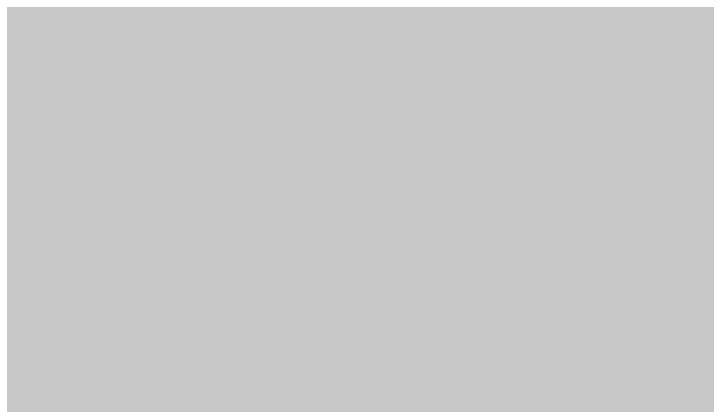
# Model space of a CAD drawing. Header units: metres. Extents: x 8 to 2416, y -346 to 476.
# Drawn here: x 133.4835 to 133.6694, y -96.4388 to -96.3341 of the extents above; entities that cross this region are included whole.
import ezdxf

# ---------------------------------------------------------------- set-up
doc = ezdxf.new("R2010")
doc.units = ezdxf.units.M
doc.layers.add('PLAFON', color=253, linetype='Continuous', lineweight=5)

msp = doc.modelspace()

# ---------------------------------------------------------------- hatches: boundary and pattern name
at = {"layer": 'PLAFON', "transparency": 33554477}
h = msp.add_hatch(color=256, dxfattribs=at)
h.dxf.hatch_style = 1
edge = h.paths.add_edge_path()
edge.add_line((131.78707, -98.83004), (133.86704, -98.83004))
edge.add_arc((133.83983, -98.75773), 0.07726, 290.6182, 358.2823)
edge.add_line((133.91707, -98.76004), (133.91707, -97.00004))
edge.add_arc((133.8388, -97.00879), 0.07876, 6.375, 89.0316)
edge.add_line((133.84013, -96.93004), (131.78707, -96.93004))
edge.add_arc((131.78707, -97.00004), 0.07, 90, 180)
edge.add_line((131.71707, -97.00004), (131.71707, -98.76004))
edge.add_arc((131.78707, -98.76004), 0.07, 180, 270)
edge = h.paths.add_edge_path(flags=17)
edge.add_arc((131.78707, -97.00004), 0.07, 90, 180, ccw=False)
edge.add_arc((131.78707, -97.00004), 0.07, 90, 180)
edge = h.paths.add_edge_path(flags=17)
edge.add_arc((131.78707, -98.76004), 0.07, 180, 270)
edge.add_arc((131.78707, -98.76004), 0.07, 180, 270)
edge = h.paths.add_edge_path(flags=17)
edge.add_line((133.84013, -96.93004), (131.78707, -96.93004))
edge.add_line((133.84013, -96.93004), (131.78707, -96.93004))
edge = h.paths.add_edge_path(flags=17)
edge.add_arc((133.8388, -97.00879), 0.07876, 6.375, 89.0316)
edge.add_arc((133.8388, -97.00879), 0.07876, 6.375, 89.0316)
edge = h.paths.add_edge_path(flags=17)
edge.add_line((133.91707, -98.76004), (133.91707, -97.00004))
edge.add_line((133.91707, -98.76004), (133.91707, -97.00004))
edge = h.paths.add_edge_path(flags=17)
edge.add_arc((133.83983, -98.75773), 0.07726, 290.6182, 358.2823)
edge.add_arc((133.83983, -98.75773), 0.07726, 290.6182, 358.2823)
edge = h.paths.add_edge_path(flags=17)
edge.add_line((131.78707, -98.83004), (133.86704, -98.83004))
edge.add_line((131.78707, -98.83004), (133.86704, -98.83004))
edge = h.paths.add_edge_path(flags=17)
edge.add_line((131.71707, -97.00004), (131.71707, -98.76004))
edge.add_line((131.71707, -97.00004), (131.71707, -98.76004))
edge = h.paths.add_edge_path()
edge.add_line((133.60959, -90.63555), (133.60959, -91.94555))
edge.add_arc((133.67959, -91.94555), 0.07, 180, 270)
edge.add_line((133.67959, -92.01555), (134.73959, -92.01555))
h = msp.add_hatch(color=256, dxfattribs=at)
h.dxf.hatch_style = 1
edge = h.paths.add_edge_path()
edge.add_arc((131.78707, -93.30004), 0.07, 90, 180, ccw=False)
edge.add_line((131.78707, -93.23004), (133.84707, -93.23004))
edge.add_arc((133.84707, -93.30004), 0.07, 0, 90, ccw=False)
edge.add_line((133.91707, -93.30004), (133.91707, -95.16004))
edge.add_arc((133.84707, -95.16004), 0.07, -90, 0, ccw=False)
edge.add_line((133.84707, -95.23004), (133.44707, -95.23004))
edge.add_arc((133.44707, -95.26004), 0.03, 90, 180)
edge.add_line((133.41707, -95.26004), (133.41707, -95.30004))
edge.add_arc((133.44707, -95.30004), 0.03, 180, 270)
edge.add_line((133.44707, -95.33004), (133.84707, -95.33004))
edge.add_arc((133.84707, -95.40004), 0.07, 0, 90, ccw=False)
edge.add_line((133.91707, -95.40004), (133.91707, -96.71004))
edge.add_arc((133.84707, -96.71004), 0.07, -90, 0, ccw=False)
edge.add_line((133.84707, -96.78004), (132.78707, -96.78004))
edge.add_arc((132.78707, -96.71004), 0.07, 180, 270, ccw=False)
edge.add_line((132.71707, -96.71004), (132.71707, -95.26004))
edge.add_arc((132.68707, -95.26004), 0.03, 360, 450)
edge.add_line((132.68707, -95.23004), (132.64707, -95.23004))
edge.add_arc((132.64707, -95.26004), 0.03, 90, 180)
edge.add_line((132.61707, -95.26004), (132.61707, -96.71004))
edge.add_arc((132.54707, -96.71004), 0.07, 270, 360, ccw=False)
edge.add_line((132.54707, -96.78004), (131.78707, -96.78004))
edge.add_arc((131.78707, -96.71004), 0.07, 180, 270, ccw=False)
edge.add_line((131.71707, -96.71004), (131.71707, -93.30004))

doc.saveas('drawing.dxf')
